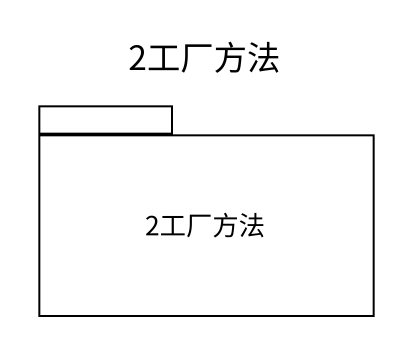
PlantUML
@startuml
title 2工厂方法
package "2工厂方法" as p2工厂方法 {
}
@enduml
